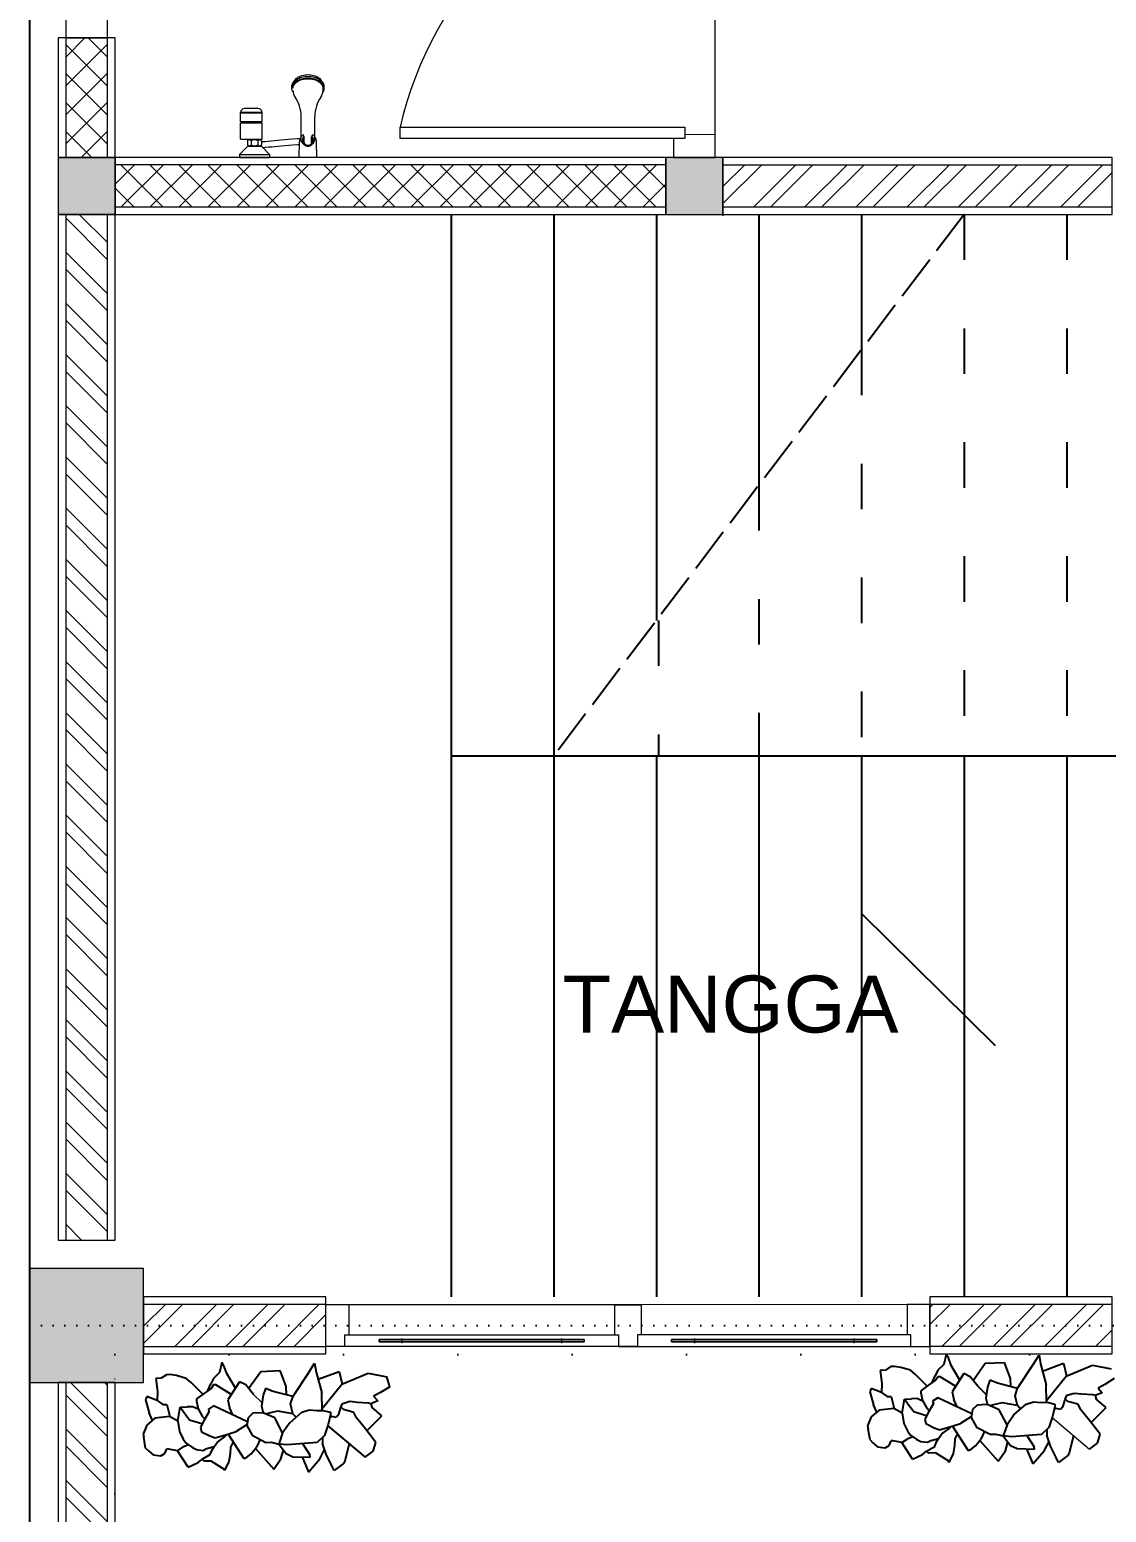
# Model space of a CAD drawing. Header units: millimetres. Extents: x -12161372 to 46643, y -9506984 to 15358.
# Drawn here: x 12309.2 to 12592.6, y 14543.7 to 14934.1 of the extents above; entities that cross this region are included whole.
import ezdxf

# ---------------------------------------------------------------- set-up
doc = ezdxf.new("R2010")
doc.units = ezdxf.units.MM
for name, pattern in [('ACAD_ISO02W100', [15, 12, -3]), ('ACAD_ISO03W100', [30, 12, -18]), ('ACAD_ISO07W100', [3, 0, -3]), ('DASHED', [70, 50, -20])]:
    doc.linetypes.add(name, pattern=pattern)
for name, color, linetype, lineweight in [('arsiran', 202, 'Continuous', 0), ('dinding', 110, 'Continuous', 9), ('furniture', 7, 'Continuous', 5), ('interior', 7, 'Continuous', 13), ('jendela', 7, 'Continuous', 15), ('kolom', 150, 'Continuous', 13), ('pintu', 7, 'Continuous', 13), ('tumbuhan', 3, 'Continuous', 5)]:
    doc.layers.add(name, color=color, linetype=linetype, lineweight=lineweight)
doc.layers.add('lahan', color=253, linetype='Continuous', plot=False)
doc.layers.add('lantai', color=9, linetype='Continuous')
doc.layers.add('RING BALOK', color=7, linetype='Continuous')
doc.styles.get("Standard").update_dxf_attribs({"font": 'arial.ttf'})

# ---------------------------------------------------------------- blocks, each defined once
blk = doc.blocks.new('*U10')
at = {"layer": 'arsiran'}
h = blk.add_hatch(dxfattribs=at)
h.set_pattern_fill('ANSI32', color=256)
h.set_pattern_definition([(45, (-2274.681, -4513.269), (-6.735192, 6.735192), []), (45, (-2270.191, -4513.269), (-6.735192, 6.735192), [])])
h.paths.add_polyline_path([(0, 5.5), (0, -5.5), (270, -5.5), (270, 5.5)])
blk.add_lwpolyline([(0, -5.5), (270, -5.5), (270, 5.5), (0, 5.5)], close=True, dxfattribs=at)
at = {"layer": 'dinding'}
blk.add_lwpolyline([(0, -7.5), (270, -7.5), (270, 7.5), (0, 7.5)], close=True, dxfattribs=at)
blk = doc.blocks.new('*U36')
at = {"layer": 'arsiran'}
h = blk.add_hatch(dxfattribs=at)
h.set_pattern_fill('ANSI32', color=256)
h.set_pattern_definition([(45, (-2496.686, -4513.269), (-6.735192, 6.735192), []), (45, (-2492.196, -4513.269), (-6.735192, 6.735192), [])])
h.paths.add_polyline_path([(0, 5.5), (0, -5.5), (47.99, -5.5), (47.99, 5.5)])
blk.add_lwpolyline([(0, -5.5), (47.99, -5.5), (47.99, 5.5), (0, 5.5)], close=True, dxfattribs=at)
at = {"layer": 'dinding'}
blk.add_lwpolyline([(0, -7.5), (47.99, -7.5), (47.99, 7.5), (0, 7.5)], close=True, dxfattribs=at)
blk = doc.blocks.new('*U68')
at = {"layer": 'arsiran'}
h = blk.add_hatch(dxfattribs=at)
h.set_pattern_fill('ANSI32', color=256)
h.set_pattern_definition([(45, (-2442.189, -4513.269), (-6.735192, 6.735192), []), (45, (-2437.699, -4513.269), (-6.735192, 6.735192), [])])
h.paths.add_polyline_path([(0, 5.5), (0, -5.5), (102.49, -5.5), (102.49, 5.5)])
blk.add_lwpolyline([(0, -5.5), (102.49, -5.5), (102.49, 5.5), (0, 5.5)], close=True, dxfattribs=at)
at = {"layer": 'dinding'}
blk.add_lwpolyline([(0, -7.5), (102.49, -7.5), (102.49, 7.5), (0, 7.5)], close=True, dxfattribs=at)

msp = doc.modelspace()

# ---------------------------------------------------------------- hatches: boundary and pattern name
at = {"layer": 'dinding'}
h = msp.add_hatch(dxfattribs=at)
h.set_pattern_fill('ANSI37', color=202, scale=1.7, angle=270)
h.set_pattern_definition([(315, (8137.3236, 20142.0015), (3.816609, 3.816609), []), (45, (8137.3236, 20142.0015), (-3.816609, 3.816609), [])])
h.paths.add_polyline_path([(12318.683, 14900.423), (12329.683, 14900.423), (12329.683, 14931.932), (12318.683, 14931.932)])
h = msp.add_hatch(dxfattribs=at)
h.set_pattern_fill('ANSI37', color=202, scale=1.7)
h.set_pattern_definition([(45, (7129.113, 10706.0724), (-3.816609, 3.816609), []), (135, (7129.113, 10706.0724), (-3.816609, -3.816609), [])])
h.paths.add_polyline_path([(12476.691, 14887.423), (12476.691, 14898.423), (12331.683, 14898.423), (12331.683, 14887.423)])
at = {"layer": 'jendela'}
h = msp.add_hatch(color=256, dxfattribs=at)
h.dxf.hatch_style = 1
h.paths.add_polyline_path([(12455.171, 14588.645), (12455.171, 14589.245), (12401.171, 14589.245), (12401.171, 14588.645)])
h = msp.add_hatch(color=256, dxfattribs=at)
h.dxf.hatch_style = 1
h.paths.add_polyline_path([(12455.171, 14588.645), (12455.171, 14589.245), (12401.171, 14589.245), (12401.171, 14588.645)])
h = msp.add_hatch(color=256, dxfattribs=at)
h.dxf.hatch_style = 1
h.paths.add_polyline_path([(12401.177, 14588.64), (12401.177, 14589.24), (12455.177, 14589.24), (12455.177, 14588.64)])
h = msp.add_hatch(color=256, dxfattribs=at)
h.dxf.hatch_style = 1
h.paths.add_polyline_path([(12401.184, 14588.645), (12401.184, 14589.245), (12455.184, 14589.245), (12455.184, 14588.645)])
h = msp.add_hatch(color=256, dxfattribs=at)
h.dxf.hatch_style = 1
h.paths.add_polyline_path([(12401.184, 14588.645), (12401.184, 14589.245), (12455.184, 14589.245), (12455.184, 14588.645)])
h = msp.add_hatch(color=256, dxfattribs=at)
h.dxf.hatch_style = 1
h.paths.add_polyline_path([(12532.171, 14588.645), (12532.171, 14589.245), (12478.171, 14589.245), (12478.171, 14588.645)])
h = msp.add_hatch(color=256, dxfattribs=at)
h.dxf.hatch_style = 1
h.paths.add_polyline_path([(12532.171, 14588.645), (12532.171, 14589.245), (12478.171, 14589.245), (12478.171, 14588.645)])
h = msp.add_hatch(color=256, dxfattribs=at)
h.dxf.hatch_style = 1
h.paths.add_polyline_path([(12532.177, 14588.64), (12532.177, 14589.24), (12478.177, 14589.24), (12478.177, 14588.64)])
h = msp.add_hatch(color=256, dxfattribs=at)
h.dxf.hatch_style = 1
h.paths.add_polyline_path([(12478.184, 14588.645), (12478.184, 14589.245), (12532.184, 14589.245), (12532.184, 14588.645)])
h = msp.add_hatch(color=256, dxfattribs=at)
h.dxf.hatch_style = 1
h.paths.add_polyline_path([(12478.184, 14588.645), (12478.184, 14589.245), (12532.184, 14589.245), (12532.184, 14588.645)])
at = {"layer": 'kolom'}
h = msp.add_hatch(color=256, dxfattribs=at)
h.dxf.hatch_style = 1
h.paths.add_polyline_path([(12331.699, 14900.423), (12316.699, 14900.423), (12316.699, 14885.423), (12331.699, 14885.423)])
h = msp.add_hatch(color=256, dxfattribs=at)
h.dxf.hatch_style = 1
h.paths.add_polyline_path([(12491.708, 14900.423), (12476.708, 14900.423), (12476.708, 14885.423), (12491.708, 14885.423)])
h = msp.add_hatch(color=256, dxfattribs=at)
h.dxf.hatch_style = 1
h.paths.add_polyline_path([(12339.183, 14577.932), (12339.183, 14607.932), (12309.183, 14607.932), (12309.183, 14577.932)])

# ---------------------------------------------------------------- linework, layer by layer
at = {"layer": 'arsiran'}
for points in [[(12318.683, 14931.932), (12318.683, 14900.423)], [(12329.683, 14900.423), (12329.683, 14931.932)], [(12476.691, 14898.477), (12331.683, 14898.467)], [(12331.683, 14887.432), (12476.691, 14887.432)]]:
    msp.add_lwpolyline(points, dxfattribs=at)
at = {"layer": 'dinding'}
for points in [[(12316.683, 14931.932), (12316.683, 14900.423), (12331.683, 14900.423), (12331.683, 14931.932)], [(12331.683, 14885.423), (12476.691, 14885.423), (12476.691, 14900.423), (12331.683, 14900.423)]]:
    msp.add_lwpolyline(points, close=True, dxfattribs=at)
at = {"layer": 'interior', "lineweight": 0}
for p, q in [((12386.384, 14918.666), (12386.384, 14917.945)), ((12386.665, 14918.666), (12386.665, 14919.102)), ((12364.727, 14909.797), (12364.727, 14912.272)), ((12370.352, 14912.272), (12364.727, 14912.272)), ((12370.352, 14912.216), (12364.727, 14912.216)), ((12370.352, 14912.104), (12364.727, 14912.104)), ((12369.34, 14913.285), (12365.74, 14913.285)), ((12370.352, 14909.797), (12370.352, 14912.272)), ((12380.646, 14905.243), (12380.646, 14911.226)), ((12384.246, 14905.243), (12384.246, 14911.226)), ((12370.352, 14909.797), (12364.727, 14909.797)), ((12364.727, 14905.213), (12364.727, 14909.488)), ((12370.352, 14909.488), (12364.727, 14909.488)), ((12366.696, 14909.488), (12366.696, 14909.797)), ((12370.071, 14909.488), (12370.071, 14909.797)), ((12370.352, 14905.213), (12370.352, 14909.488)), ((12364.446, 14901.163), (12366.584, 14903.357)), ((12364.727, 14905.213), (12370.352, 14905.213)), ((12366.527, 14904.819), (12366.809, 14905.157)), ((12366.527, 14904.819), (12366.527, 14903.727)), ((12366.527, 14903.727), (12366.809, 14903.389)), ((12366.584, 14903.357), (12370.184, 14903.357)), ((12366.809, 14905.157), (12369.959, 14905.157)), ((12366.809, 14903.389), (12369.959, 14903.389)), ((12367.484, 14904.819), (12367.484, 14903.727)), ((12369.284, 14904.819), (12369.284, 14903.727)), ((12370.24, 14904.819), (12369.959, 14905.157)), ((12370.24, 14903.727), (12369.959, 14903.389)), ((12372.321, 14901.163), (12370.184, 14903.357)), ((12370.24, 14904.819), (12370.24, 14903.727)), ((12380.14, 14900.432), (12380.196, 14904.513)), ((12384.752, 14900.432), (12384.696, 14904.513)), ((12364.446, 14901.163), (12372.321, 14901.163)), ((12364.446, 14901.163), (12364.446, 14900.432)), ((12364.446, 14900.432), (12372.321, 14900.432)), ((12372.321, 14901.163), (12372.321, 14900.432)), ((12384.752, 14900.432), (12380.14, 14900.432))]:
    msp.add_line(p, q, dxfattribs=at)
at = {"layer": 'interior', "linetype": 'DASHED', "lineweight": 0}
for p, q in [((12381.49, 14905.697), (12381.237, 14906.379)), ((12381.49, 14904.369), (12381.49, 14905.697)), ((12383.402, 14905.697), (12383.655, 14906.379)), ((12383.402, 14904.369), (12383.402, 14905.697))]:
    msp.add_line(p, q, dxfattribs=at)
at = {"layer": 'interior', "lineweight": 0}
for points in [[(12378.227, 14919.102, -0.1458859), (12378.511, 14920.052, -0.107164), (12379.463, 14920.99, -0.077127), (12380.762, 14921.555, -0.0641918), (12382.446, 14921.772, -0.0641918), (12384.131, 14921.555, -0.077127), (12385.429, 14920.99, -0.107164), (12386.382, 14920.052, -0.1458859), (12386.665, 14919.102, -0.1458859)], [(12378.529, 14917.688, -0.0026927), (12378.511, 14917.716, -0.1458859), (12378.227, 14918.666, -0.1458859), (12378.511, 14919.616, -0.107164), (12379.463, 14920.554, -0.077127), (12380.762, 14921.119, -0.0641918), (12382.446, 14921.336, -0.0641918), (12384.131, 14921.119, -0.077127), (12385.429, 14920.554, -0.107164), (12386.382, 14919.616, -0.1458859), (12386.665, 14918.666, -0.1458859)], [(12378.509, 14918.666, -0.1458859), (12378.773, 14919.553, -0.107164), (12379.662, 14920.428, -0.077127), (12380.874, 14920.956, -0.0641918), (12382.446, 14921.158, -0.0641918)], [(12378.87, 14920.504, -0.0383239), (12378.983, 14920.71, -0.1071691), (12379.821, 14921.538, -0.0773123), (12380.964, 14922.037, -0.0644119), (12382.446, 14922.229, -0.0644119)], [(12382.446, 14922.229, -0.0644119), (12383.928, 14922.037, -0.0773123), (12385.071, 14921.538, -0.1071691), (12385.909, 14920.71, -0.0383239), (12386.022, 14920.504, -0.1454689)], [(12382.446, 14921.158, -0.0641918), (12384.018, 14920.956, -0.077127), (12385.23, 14920.428, -0.107164), (12386.119, 14919.553, -0.1458859), (12386.384, 14918.666, -0.1458859)], [(12386.665, 14918.666, -0.1458859), (12386.382, 14917.716, -0.0026927), (12386.363, 14917.688, -0.077127)], [(12384.246, 14905.243, -0.1025051), (12384.11, 14904.588, -0.1000643), (12383.719, 14904.025, -0.0967954), (12383.139, 14903.653, -0.0946044), (12382.446, 14903.521, -0.0946044), (12381.754, 14903.653, -0.0967954), (12381.173, 14904.025, -0.1000643), (12380.782, 14904.588, -0.1025051), (12380.646, 14905.243, -0.1025051)]]:
    msp.add_lwpolyline(points, format="xyb", dxfattribs=at)
for points in [[(12380.363, 14905.331), (12379.615, 14905.29), (12378.375, 14905.213), (12377.266, 14905.136), (12376.262, 14905.058), (12375.338, 14904.98), (12374.468, 14904.902), (12373.626, 14904.822), (12372.787, 14904.741), (12371.931, 14904.66), (12371.065, 14904.578), (12370.24, 14904.5)], [(12380.186, 14903.744), (12379.71, 14903.718), (12378.481, 14903.642), (12377.382, 14903.565), (12376.387, 14903.488), (12375.47, 14903.411), (12374.606, 14903.333), (12373.771, 14903.253), (12372.937, 14903.173), (12372.087, 14903.093), (12371.225, 14903.011), (12370.58, 14902.95)]]:
    msp.add_lwpolyline(points, dxfattribs=at)
for centre, radius, start, end in [((12381.619, 14918.066), 3.112, 182.22281, 214.38854), ((12371.514, 14911.15), 9.133, 0.47722, 34.38854), ((12393.379, 14911.15), 9.133, 145.61146, 179.52278), ((12383.273, 14918.066), 3.112, 325.61146, 357.77719), ((12365.74, 14912.272), 1.013, 90, 180), ((12369.34, 14912.272), 1.013, 0, 90), ((12367.005, 14904.424), 0.621, 39.59775, 140.40225), ((12367.005, 14904.122), 0.621, 219.59775, 320.40225), ((12368.384, 14903.132), 1.912, 61.92751, 118.07249), ((12368.384, 14905.414), 1.912, 241.92751, 298.07249), ((12369.762, 14904.424), 0.621, 39.59775, 140.40225), ((12369.762, 14904.122), 0.621, 219.59775, 320.40225), ((12382.446, 14904.482), 2.25, 143.1301, 179.20732), ((12382.446, 14903.892), 1.069, 153.47465, 164.46692), ((12382.446, 14903.892), 1.069, 15.53308, 26.52535), ((12382.446, 14904.482), 2.25, 0.79268, 36.8699)]:
    msp.add_arc(centre, radius, start, end, dxfattribs=at)
at = {"layer": 'interior', "linetype": 'DASHED', "lineweight": 0}
for centre, radius, start, end in [((12382.446, 14904.482), 2.25, 122.51361, 143.1301), ((12382.446, 14904.89), 1.477, 134.9991, 45.0009), ((12382.446, 14904.89), 1.252, 139.8221, 40.1779), ((12382.446, 14904.482), 2.25, 36.8699, 57.48639)]:
    msp.add_arc(centre, radius, start, end, dxfattribs=at)
at = {"layer": 'jendela'}
for p, q in [((12393.178, 14598.423), (12463.178, 14598.423)), ((12393.178, 14598.423), (12463.178, 14598.423)), ((12540.177, 14598.423), (12470.188, 14598.396)), ((12540.177, 14598.423), (12470.188, 14598.396)), ((12469.177, 14587.44), (12387.178, 14587.44)), ((12407.177, 14589.491), (12407.177, 14588.291)), ((12449.178, 14589.491), (12449.178, 14588.291)), ((12464.177, 14587.44), (12546.177, 14587.44)), ((12484.177, 14589.491), (12484.177, 14588.291)), ((12526.178, 14589.491), (12526.178, 14588.291))]:
    msp.add_line(p, q, dxfattribs=at)
for points in [[(12393.178, 14587.44), (12393.178, 14587.44), (12387.178, 14587.44), (12387.166, 14598.423)], [(12387.166, 14598.423), (12393.178, 14598.423), (12393.178, 14590.44)], [(12393.178, 14587.44), (12393.178, 14587.44), (12387.178, 14587.44), (12387.178, 14598.424)], [(12387.178, 14598.424), (12393.178, 14598.423), (12393.178, 14590.44)], [(12463.167, 14598.405), (12470.188, 14598.405), (12470.177, 14590.44), (12469.177, 14590.44), (12469.177, 14587.44), (12464.177, 14587.44)], [(12470.188, 14598.405), (12463.167, 14598.405), (12463.177, 14590.44), (12464.177, 14590.44), (12464.177, 14587.44), (12469.177, 14587.44)], [(12470.188, 14598.405), (12463.167, 14598.405), (12463.177, 14590.44), (12464.177, 14590.44), (12464.177, 14587.44), (12469.177, 14587.44)], [(12540.177, 14587.44), (12540.177, 14587.44), (12546.177, 14587.44), (12546.177, 14598.424)], [(12546.177, 14598.424), (12540.177, 14598.423), (12540.177, 14590.44)], [(12540.177, 14587.44), (12540.177, 14587.44), (12546.177, 14587.44), (12546.189, 14598.423)], [(12546.189, 14598.423), (12540.177, 14598.423), (12540.177, 14590.44)]]:
    msp.add_lwpolyline(points, dxfattribs=at)
for points in [[(12464.177, 14587.44), (12392.177, 14587.44), (12392.177, 14590.44), (12464.177, 14590.44)], [(12464.177, 14587.44), (12392.177, 14587.44), (12392.177, 14590.44), (12464.177, 14590.44)], [(12455.177, 14589.24), (12401.177, 14589.24), (12401.177, 14588.64), (12455.177, 14588.64)], [(12455.177, 14589.24), (12401.177, 14589.24), (12401.177, 14588.64), (12455.177, 14588.64)], [(12401.177, 14589.24), (12455.177, 14589.24), (12455.177, 14588.64), (12401.177, 14588.64)], [(12455.177, 14589.24), (12401.177, 14589.24), (12401.177, 14588.64), (12455.177, 14588.64)], [(12401.177, 14589.24), (12455.177, 14589.24), (12455.177, 14588.64), (12401.177, 14588.64)], [(12469.177, 14587.44), (12541.177, 14587.44), (12541.177, 14590.44), (12469.177, 14590.44)], [(12469.177, 14587.44), (12541.177, 14587.44), (12541.177, 14590.44), (12469.177, 14590.44)], [(12478.177, 14589.24), (12532.177, 14589.24), (12532.177, 14588.64), (12478.177, 14588.64)], [(12532.177, 14589.24), (12478.177, 14589.24), (12478.177, 14588.64), (12532.177, 14588.64)], [(12478.177, 14589.24), (12532.177, 14589.24), (12532.177, 14588.64), (12478.177, 14588.64)], [(12478.177, 14589.24), (12532.177, 14589.24), (12532.177, 14588.64), (12478.177, 14588.64)], [(12532.177, 14589.24), (12478.177, 14589.24), (12478.177, 14588.64), (12532.177, 14588.64)]]:
    msp.add_lwpolyline(points, close=True, dxfattribs=at)
at = {"layer": 'kolom'}
for p, q in [((12491.691, 14900.423), (12491.691, 14885.423)), ((12491.691, 14900.047), (12491.691, 14885.047))]:
    msp.add_line(p, q, dxfattribs=at)
for points in [[(12316.683, 14885.423), (12331.683, 14885.423), (12331.683, 14900.423), (12316.683, 14900.423)], [(12476.691, 14885.423), (12491.691, 14885.423), (12491.691, 14900.423), (12476.691, 14900.423)], [(12309.183, 14577.932), (12339.183, 14577.932), (12339.183, 14607.932), (12309.183, 14607.932)]]:
    msp.add_lwpolyline(points, close=True, dxfattribs=at)
at = {"layer": 'lahan', "linetype": 'ACAD_ISO07W100', "ltscale": 10}
msp.add_lwpolyline([(12331.589, 14585.301), (12901.683, 14585.301), (12901.683, 14307.924), (12331.589, 14307.924)], close=True, dxfattribs=at)
at = {"layer": 'lantai'}
for p, q in [((12420.183, 14885.432), (12420.183, 14600.432)), ((12420.183, 14885.432), (12420.183, 14600.432)), ((12447.183, 14885.432), (12447.183, 14600.432)), ((12447.183, 14885.432), (12447.183, 14600.432)), ((12474.183, 14885.432), (12474.183, 14778.557)), ((12501.183, 14885.432), (12501.183, 14814.182)), ((12528.183, 14885.432), (12528.183, 14849.807)), ((12420.183, 14742.932), (12609.183, 14742.932)), ((12474.183, 14742.932), (12474.183, 14600.432)), ((12501.183, 14742.932), (12501.183, 14600.432)), ((12528.183, 14742.932), (12528.183, 14600.432)), ((12528.183, 14742.932), (12528.183, 14600.432)), ((12528.183, 14742.932), (12528.183, 14600.432)), ((12555.183, 14742.932), (12555.183, 14600.432)), ((12555.183, 14742.932), (12555.183, 14600.432)), ((12555.183, 14742.932), (12555.183, 14600.432)), ((12582.183, 14742.932), (12582.183, 14600.432)), ((12582.183, 14742.932), (12582.183, 14600.432)), ((12528.183, 14701.366), (12563.355, 14666.614))]:
    msp.add_line(p, q, dxfattribs=at)
at = {"layer": 'lantai', "linetype": 'ACAD_ISO02W100'}
msp.add_line((12555.183, 14885.432), (12447.183, 14742.932), dxfattribs=at)
at = {"layer": 'lantai', "linetype": 'ACAD_ISO03W100'}
for p, q in [((12555.183, 14885.432), (12555.183, 14742.932)), ((12555.183, 14885.432), (12555.183, 14742.932)), ((12555.183, 14885.432), (12555.183, 14742.932)), ((12582.183, 14885.432), (12582.183, 14742.932)), ((12582.183, 14885.432), (12582.183, 14742.932)), ((12528.183, 14849.807), (12528.183, 14742.932)), ((12528.183, 14849.807), (12528.183, 14742.932)), ((12501.183, 14814.182), (12501.183, 14742.932)), ((12474.693, 14778.557), (12474.693, 14742.932))]:
    msp.add_line(p, q, dxfattribs=at)
at = {"layer": 'lantai', "linetype": 'ACAD_ISO07W100'}
msp.add_line((12309.183, 14592.932), (12909.183, 14592.932), dxfattribs=at)
at = {"layer": 'lantai'}
msp.add_lwpolyline([(12309.183, 14292.932), (13509.183, 14292.932), (13509.183, 15292.932), (12309.183, 15292.932)], close=True, dxfattribs=at)
at = {"layer": 'pintu'}
msp.add_line((12489.676, 14906.43), (12489.59, 14981.43), dxfattribs=at)
for points in [[(12329.683, 14931.932), (12329.683, 14937.932), (12321.683, 14937.932), (12321.683, 14936.932), (12318.683, 14936.932), (12318.683, 14931.932)], [(12481.693, 14908.421), (12481.694, 14905.421), (12406.694, 14905.389), (12406.693, 14908.389)]]:
    msp.add_lwpolyline(points, close=True, dxfattribs=at)
msp.add_lwpolyline([(12489.682, 14900.43), (12489.683, 14900.43), (12489.676, 14906.43), (12481.693, 14906.421), (12481.694, 14905.421), (12478.694, 14905.417), (12478.7, 14900.417), (12489.683, 14900.43)], dxfattribs=at)
msp.add_arc((12503.861, 14885.703), 99.782, 104.67103, 166.85846, dxfattribs=at)
at = {"layer": 'RING BALOK', "linetype": 'Continuous'}
for p, q in [((12359.776, 14583.16), (12359.138, 14580.525)), ((12360.341, 14582.312), (12359.776, 14583.16)), ((12382.495, 14580.297), (12384.209, 14582.975)), ((12384.209, 14582.975), (12384.639, 14580.673)), ((12550.462, 14585.287), (12549.824, 14582.652)), ((12551.027, 14584.44), (12550.462, 14585.287)), ((12551.806, 14582.441), (12551.027, 14584.44)), ((12557.525, 14578.492), (12560.765, 14582.98)), ((12560.765, 14582.98), (12565.723, 14583.23)), ((12565.723, 14583.23), (12567.272, 14578.979)), ((12573.181, 14582.425), (12574.896, 14585.103)), ((12574.896, 14585.103), (12575.325, 14582.8)), ((12575.325, 14582.8), (12576.749, 14577.348)), ((12575.825, 14580.885), (12581.369, 14582.98)), ((12581.369, 14582.98), (12582.174, 14579.634)), ((12343.81, 14579.043), (12342.374, 14578.986)), ((12342.374, 14578.986), (12342.839, 14575.525)), ((12345.218, 14579.969), (12343.81, 14579.043)), ((12346.042, 14580.002), (12345.218, 14579.969)), ((12347.845, 14579.784), (12346.042, 14580.002)), ((12350.383, 14579.015), (12347.845, 14579.784)), ((12351.674, 14577.907), (12350.383, 14579.015)), ((12357.567, 14579.012), (12356.894, 14577.536)), ((12359.138, 14580.525), (12357.567, 14579.012)), ((12361.12, 14580.314), (12360.341, 14582.312)), ((12363.335, 14576.453), (12361.12, 14580.314)), ((12366.838, 14576.365), (12370.079, 14580.852)), ((12370.079, 14580.852), (12375.036, 14581.102)), ((12375.036, 14581.102), (12376.585, 14576.851)), ((12378.546, 14574.341), (12382.495, 14580.297)), ((12384.639, 14580.673), (12386.063, 14575.22)), ((12385.139, 14578.758), (12390.682, 14580.852)), ((12390.682, 14580.852), (12391.487, 14577.506)), ((12391.383, 14577.462), (12398.3, 14580.348)), ((12398.3, 14580.348), (12403.179, 14579.383)), ((12403.976, 14576.805), (12403.179, 14579.383)), ((12534.496, 14581.171), (12533.061, 14581.113)), ((12533.061, 14581.113), (12533.526, 14577.653)), ((12535.904, 14582.097), (12534.496, 14581.171)), ((12536.728, 14582.13), (12535.904, 14582.097)), ((12538.531, 14581.912), (12536.728, 14582.13)), ((12541.069, 14581.143), (12538.531, 14581.912)), ((12542.36, 14580.035), (12541.069, 14581.143)), ((12545.425, 14576.96), (12542.36, 14580.035)), ((12546.788, 14577.926), (12547.58, 14579.663)), ((12548.254, 14581.14), (12547.58, 14579.663)), ((12548.307, 14579.402), (12547.616, 14578.505)), ((12549.824, 14582.652), (12548.254, 14581.14)), ((12548.845, 14579.424), (12548.307, 14579.402)), ((12552.871, 14576.975), (12548.845, 14579.424)), ((12554.021, 14578.58), (12551.806, 14582.441)), ((12555.106, 14580.254), (12552.019, 14575.491)), ((12556.747, 14579.449), (12555.106, 14580.254)), ((12558.8, 14576.922), (12556.747, 14579.449)), ((12567.272, 14578.979), (12567.398, 14576.833)), ((12569.232, 14576.468), (12573.181, 14582.425)), ((12576.876, 14573.21), (12582.069, 14579.59)), ((12582.069, 14579.59), (12588.986, 14582.476)), ((12588.986, 14582.476), (12593.865, 14581.511)), ((12594.663, 14578.933), (12592.195, 14577.385)), ((12342.839, 14575.525), (12342.731, 14573.201)), ((12354.738, 14574.833), (12351.674, 14577.907)), ((12355.171, 14575.147), (12353.062, 14573.613)), ((12356.93, 14576.377), (12355.171, 14575.147)), ((12356.102, 14575.798), (12356.894, 14577.536)), ((12357.621, 14577.275), (12356.93, 14576.377)), ((12358.159, 14577.296), (12357.621, 14577.275)), ((12362.185, 14574.847), (12358.159, 14577.296)), ((12364.42, 14578.126), (12361.332, 14573.364)), ((12366.061, 14577.322), (12364.42, 14578.126)), ((12368.114, 14574.794), (12366.061, 14577.322)), ((12371.299, 14576.371), (12370.635, 14574.605)), ((12373.299, 14575.581), (12371.299, 14576.371)), ((12378.515, 14574.242), (12373.299, 14575.581)), ((12376.585, 14576.851), (12376.712, 14574.705)), ((12386.205, 14570.587), (12386.063, 14575.22)), ((12386.189, 14571.082), (12391.383, 14577.462)), ((12401.509, 14575.257), (12399.741, 14574.317)), ((12403.976, 14576.805), (12401.509, 14575.257)), ((12530.691, 14576.38), (12530.358, 14575.497)), ((12530.358, 14575.497), (12531.362, 14572.057)), ((12533.417, 14575.329), (12530.691, 14576.38)), ((12533.526, 14577.653), (12533.417, 14575.329)), ((12533.417, 14575.329), (12534.888, 14574.228)), ((12545.857, 14577.275), (12543.749, 14575.741)), ((12543.749, 14575.741), (12543.766, 14575.162)), ((12543.766, 14575.162), (12544.187, 14573.149)), ((12547.616, 14578.505), (12545.857, 14577.275)), ((12552.019, 14575.491), (12552.439, 14573.479)), ((12561.022, 14574.795), (12558.8, 14576.922)), ((12561.321, 14576.732), (12560.871, 14573.815)), ((12561.985, 14578.499), (12561.321, 14576.732)), ((12563.985, 14577.709), (12561.985, 14578.499)), ((12569.201, 14576.37), (12563.985, 14577.709)), ((12568.577, 14574.412), (12569.232, 14576.468)), ((12576.891, 14572.715), (12576.749, 14577.348)), ((12584.184, 14575.035), (12582.049, 14574.37)), ((12586.166, 14574.825), (12584.184, 14575.035)), ((12591.514, 14575.214), (12589.658, 14574.457)), ((12592.195, 14577.385), (12590.428, 14576.444)), ((12590.428, 14576.444), (12591.514, 14575.214)), ((12340.004, 14574.252), (12339.672, 14573.369)), ((12339.672, 14573.369), (12340.675, 14569.93)), ((12342.731, 14573.201), (12340.004, 14574.252)), ((12342.731, 14573.201), (12344.201, 14572.1)), ((12344.201, 14572.1), (12345.278, 14572.143)), ((12345.278, 14572.143), (12346.093, 14568.986)), ((12348.213, 14567.73), (12348.819, 14571.414)), ((12348.819, 14571.414), (12350.613, 14571.486)), ((12349.948, 14569.72), (12348.819, 14571.414)), ((12352.048, 14571.543), (12350.613, 14571.486)), ((12353.588, 14570.869), (12352.048, 14571.543)), ((12353.062, 14573.613), (12353.08, 14573.034)), ((12353.08, 14573.034), (12353.501, 14571.021)), ((12353.501, 14571.021), (12354.639, 14569.037)), ((12357.609, 14571.765), (12356.201, 14570.839)), ((12366.525, 14567.546), (12357.609, 14571.765)), ((12361.332, 14573.364), (12361.753, 14571.351)), ((12362.64, 14569.384), (12361.753, 14571.351)), ((12370.635, 14574.605), (12370.185, 14571.687)), ((12370.185, 14571.687), (12370.588, 14570.254)), ((12377.89, 14572.285), (12378.546, 14574.341)), ((12378.508, 14569.7), (12377.89, 14572.285)), ((12391.031, 14571.359), (12390.375, 14569.304)), ((12391.363, 14572.243), (12391.031, 14571.359)), ((12391.082, 14571.495), (12391.766, 14570.809)), ((12393.498, 14572.908), (12391.363, 14572.243)), ((12395.48, 14572.697), (12393.498, 14572.908)), ((12398.359, 14572.522), (12395.48, 14572.697)), ((12398.972, 14572.329), (12398.359, 14572.522)), ((12400.828, 14573.086), (12398.972, 14572.329)), ((12398.972, 14572.329), (12399.292, 14571.399)), ((12401.874, 14569.183), (12399.292, 14571.399)), ((12399.741, 14574.317), (12400.828, 14573.086)), ((12532.168, 14570.082), (12531.362, 14572.057)), ((12536.779, 14571.114), (12532.841, 14570.667)), ((12534.888, 14574.228), (12535.964, 14574.271)), ((12535.964, 14574.271), (12536.779, 14571.114)), ((12538.899, 14569.858), (12536.662, 14571.1)), ((12538.899, 14569.858), (12539.505, 14573.542)), ((12539.505, 14573.542), (12541.299, 14573.614)), ((12540.635, 14571.848), (12539.505, 14573.542)), ((12541.943, 14570.16), (12540.635, 14571.848)), ((12542.734, 14573.671), (12541.299, 14573.614)), ((12544.275, 14572.997), (12542.734, 14573.671)), ((12544.187, 14573.149), (12545.325, 14571.165)), ((12545.993, 14570.496), (12545.325, 14571.165)), ((12547.084, 14572.395), (12545.89, 14570.318)), ((12548.296, 14573.893), (12546.887, 14572.967)), ((12546.887, 14572.967), (12547.084, 14572.395)), ((12557.211, 14569.673), (12548.296, 14573.893)), ((12553.326, 14571.512), (12552.439, 14573.479)), ((12558.592, 14571.984), (12557.372, 14570.776)), ((12561.283, 14572.092), (12558.592, 14571.984)), ((12560.871, 14573.815), (12561.274, 14572.381)), ((12561.274, 14572.381), (12561.462, 14572.099)), ((12564.377, 14570.766), (12561.283, 14572.092)), ((12563.615, 14572.185), (12562.189, 14571.838)), ((12565.221, 14572.539), (12563.615, 14572.185)), ((12569.194, 14571.828), (12565.221, 14572.539)), ((12568.368, 14569.475), (12571.518, 14572.21)), ((12569.194, 14571.828), (12568.577, 14574.412)), ((12570.013, 14570.904), (12569.194, 14571.828)), ((12571.518, 14572.21), (12573.473, 14572.868)), ((12573.473, 14572.868), (12575.456, 14572.657)), ((12575.456, 14572.657), (12577.07, 14572.722)), ((12577.07, 14572.722), (12579.061, 14572.221)), ((12579.079, 14571.642), (12578.441, 14569.007)), ((12578.937, 14571.057), (12579.455, 14571.077)), ((12579.061, 14572.221), (12579.079, 14571.642)), ((12580.541, 14570.831), (12579.455, 14571.077)), ((12581.061, 14571.431), (12580.541, 14570.831)), ((12581.717, 14573.487), (12581.061, 14571.431)), ((12582.049, 14574.37), (12581.717, 14573.487)), ((12581.768, 14573.623), (12582.452, 14572.937)), ((12585.17, 14572.175), (12582.452, 14572.937)), ((12585.932, 14570.756), (12585.17, 14572.175)), ((12589.046, 14574.65), (12586.166, 14574.825)), ((12588.622, 14567.36), (12592.56, 14571.31)), ((12589.658, 14574.457), (12589.046, 14574.65)), ((12589.658, 14574.457), (12589.978, 14573.527)), ((12592.56, 14571.31), (12589.978, 14573.527)), ((12342.155, 14568.539), (12340.055, 14566.716)), ((12341.482, 14567.955), (12340.675, 14569.93)), ((12346.093, 14568.986), (12342.155, 14568.539)), ((12348.213, 14567.73), (12345.975, 14568.972)), ((12348.196, 14567.739), (12348.655, 14565.029)), ((12351.257, 14568.032), (12349.948, 14569.72)), ((12354.522, 14567.003), (12351.257, 14568.032)), ((12355.204, 14568.19), (12354.189, 14566.12)), ((12355.306, 14568.368), (12354.639, 14569.037)), ((12356.398, 14570.267), (12355.204, 14568.19)), ((12356.201, 14570.839), (12356.398, 14570.267)), ((12366.685, 14568.648), (12366.389, 14566.607)), ((12367.906, 14569.857), (12366.685, 14568.648)), ((12370.597, 14569.964), (12367.906, 14569.857)), ((12370.588, 14570.254), (12370.776, 14569.971)), ((12373.691, 14568.638), (12370.597, 14569.964)), ((12372.929, 14570.057), (12371.503, 14569.71)), ((12374.535, 14570.411), (12372.929, 14570.057)), ((12375.788, 14564.662), (12373.691, 14568.638)), ((12378.508, 14569.7), (12374.535, 14570.411)), ((12377.682, 14567.347), (12375.788, 14564.662)), ((12377.682, 14567.347), (12380.831, 14570.083)), ((12379.327, 14568.776), (12378.508, 14569.7)), ((12380.831, 14570.083), (12382.787, 14570.741)), ((12382.787, 14570.741), (12384.769, 14570.53)), ((12384.769, 14570.53), (12386.384, 14570.594)), ((12386.384, 14570.594), (12388.375, 14570.094)), ((12388.393, 14569.515), (12387.755, 14566.88)), ((12388.251, 14568.929), (12388.769, 14568.95)), ((12388.375, 14570.094), (12388.393, 14569.515)), ((12389.854, 14568.703), (12388.769, 14568.95)), ((12390.375, 14569.304), (12389.854, 14568.703)), ((12394.483, 14570.048), (12391.766, 14570.809)), ((12395.245, 14568.628), (12394.483, 14570.048)), ((12397.487, 14565.818), (12395.245, 14568.628)), ((12397.936, 14565.232), (12401.874, 14569.183)), ((12530.741, 14568.843), (12529.736, 14566.484)), ((12532.841, 14570.667), (12530.741, 14568.843)), ((12538.883, 14569.867), (12539.341, 14567.157)), ((12539.341, 14567.157), (12540.3, 14565.166)), ((12545.208, 14569.131), (12541.943, 14570.16)), ((12545.89, 14570.318), (12544.876, 14568.248)), ((12544.876, 14568.248), (12545.091, 14567.096)), ((12545.091, 14567.096), (12547.279, 14566.024)), ((12552.293, 14566.514), (12554.249, 14567.172)), ((12557.109, 14568.966), (12554.249, 14567.172)), ((12557.372, 14570.776), (12557.075, 14568.734)), ((12557.075, 14568.734), (12558.41, 14566.178)), ((12566.474, 14566.79), (12564.377, 14570.766)), ((12568.368, 14569.475), (12566.474, 14566.79)), ((12578.441, 14569.007), (12577.453, 14566.068)), ((12588.173, 14567.946), (12585.932, 14570.756)), ((12590.979, 14564.289), (12588.173, 14567.946)), ((12340.055, 14566.716), (12339.049, 14564.356)), ((12339.049, 14564.356), (12339.255, 14563.494)), ((12339.718, 14560.674), (12339.255, 14563.494)), ((12348.655, 14565.029), (12349.614, 14563.038)), ((12354.189, 14566.12), (12354.404, 14564.969)), ((12354.404, 14564.969), (12356.592, 14563.896)), ((12356.592, 14563.896), (12358.045, 14563.374)), ((12358.045, 14563.374), (12361.607, 14564.386)), ((12358.619, 14562.237), (12360.727, 14563.771)), ((12360.716, 14564.133), (12360.727, 14563.771)), ((12361.462, 14564.338), (12365.578, 14557.876)), ((12361.607, 14564.386), (12363.562, 14565.044)), ((12366.422, 14566.839), (12363.562, 14565.044)), ((12366.389, 14566.607), (12367.724, 14564.051)), ((12367.724, 14564.051), (12371.374, 14562.167)), ((12375.788, 14564.662), (12374.8, 14561.723)), ((12386.767, 14563.941), (12384.847, 14562.124)), ((12386.243, 14563.445), (12386.291, 14561.892)), ((12387.755, 14566.88), (12386.767, 14563.941)), ((12387.673, 14566.541), (12397.537, 14558.282)), ((12400.293, 14562.161), (12397.487, 14565.818)), ((12529.736, 14566.484), (12529.942, 14565.622)), ((12530.405, 14562.802), (12529.942, 14565.622)), ((12541.682, 14563.618), (12540.188, 14563.016)), ((12540.3, 14565.166), (12541.053, 14564.036)), ((12541.053, 14564.036), (12542.703, 14562.942)), ((12547.279, 14566.024), (12548.732, 14565.502)), ((12548.444, 14563.171), (12549.305, 14564.365)), ((12548.732, 14565.502), (12552.293, 14566.514)), ((12549.305, 14564.365), (12551.414, 14565.899)), ((12551.403, 14566.261), (12551.414, 14565.899)), ((12552.148, 14566.465), (12556.264, 14560.004)), ((12553.427, 14564.458), (12552.758, 14563.053)), ((12558.41, 14566.178), (12562.06, 14564.294)), ((12560.52, 14565.089), (12559.584, 14563.036)), ((12562.06, 14564.294), (12563.495, 14564.352)), ((12563.495, 14564.352), (12565.486, 14563.851)), ((12566.474, 14566.79), (12565.486, 14563.851)), ((12565.486, 14563.851), (12566.795, 14562.164)), ((12567.648, 14563.648), (12565.486, 14563.851)), ((12575.533, 14564.252), (12567.648, 14563.648)), ((12571.678, 14563.957), (12573.657, 14560.988)), ((12577.453, 14566.068), (12575.533, 14564.252)), ((12576.929, 14565.573), (12576.977, 14564.02)), ((12577.962, 14561.16), (12576.977, 14564.02)), ((12583.982, 14564.01), (12582.868, 14559.326)), ((12590.332, 14561.943), (12590.979, 14564.289)), ((12339.718, 14560.674), (12340.443, 14559.947)), ((12340.443, 14559.947), (12341.735, 14558.839)), ((12344.775, 14559.25), (12345.278, 14560.43)), ((12345.827, 14560.408), (12345.278, 14560.43)), ((12348.093, 14559.962), (12345.827, 14560.408)), ((12348.093, 14559.962), (12349.502, 14560.888)), ((12350.87, 14555.596), (12348.093, 14559.962)), ((12350.996, 14561.491), (12349.502, 14560.888)), ((12349.614, 14563.038), (12350.367, 14561.908)), ((12350.367, 14561.908), (12352.017, 14560.814)), ((12352.017, 14560.814), (12353.111, 14560.278)), ((12353.111, 14560.278), (12354.734, 14560.053)), ((12354.734, 14560.053), (12355.443, 14560.371)), ((12357.729, 14560.994), (12355.443, 14560.371)), ((12356.743, 14558.973), (12357.246, 14560.153)), ((12357.246, 14560.153), (12357.757, 14561.043)), ((12357.757, 14561.043), (12358.619, 14562.237)), ((12362.072, 14560.926), (12361.945, 14559.181)), ((12362.74, 14562.331), (12362.072, 14560.926)), ((12367.516, 14559.113), (12368.898, 14560.908)), ((12368.602, 14560.525), (12373.487, 14555.096)), ((12369.834, 14562.961), (12368.898, 14560.908)), ((12371.374, 14562.167), (12372.809, 14562.224)), ((12372.809, 14562.224), (12374.8, 14561.723)), ((12374.8, 14561.723), (12376.109, 14560.036)), ((12376.962, 14561.52), (12374.8, 14561.723)), ((12375.346, 14557.847), (12376.019, 14560.152)), ((12376.109, 14560.036), (12376.674, 14559.189)), ((12384.847, 14562.124), (12376.962, 14561.52)), ((12380.992, 14561.829), (12382.971, 14558.86)), ((12385.57, 14557.847), (12386.842, 14560.292)), ((12387.276, 14559.032), (12386.291, 14561.892)), ((12393.296, 14561.882), (12392.182, 14557.198)), ((12397.537, 14558.282), (12399.646, 14559.816)), ((12399.646, 14559.816), (12400.293, 14562.161)), ((12530.405, 14562.802), (12531.13, 14562.075)), ((12531.13, 14562.075), (12532.421, 14560.966)), ((12532.421, 14560.966), (12534.403, 14560.756)), ((12534.403, 14560.756), (12535.462, 14561.378)), ((12535.462, 14561.378), (12535.965, 14562.558)), ((12536.513, 14562.535), (12535.965, 14562.558)), ((12538.779, 14562.09), (12536.513, 14562.535)), ((12538.779, 14562.09), (12540.188, 14563.016)), ((12541.556, 14557.724), (12538.779, 14562.09)), ((12542.703, 14562.942), (12543.797, 14562.406)), ((12543.797, 14562.406), (12545.42, 14562.181)), ((12544.19, 14558.974), (12545.235, 14559.812)), ((12545.312, 14559.857), (12547.429, 14561.101)), ((12545.868, 14559.299), (12545.312, 14559.857)), ((12545.42, 14562.181), (12546.129, 14562.499)), ((12547.662, 14559.371), (12545.868, 14559.299)), ((12548.415, 14563.122), (12546.129, 14562.499)), ((12547.429, 14561.101), (12547.932, 14562.281)), ((12551.141, 14557.19), (12547.662, 14559.371)), ((12547.932, 14562.281), (12548.444, 14563.171)), ((12552.632, 14561.309), (12552.335, 14559.267)), ((12552.758, 14563.053), (12552.632, 14561.309)), ((12556.264, 14560.004), (12556.973, 14560.322)), ((12556.973, 14560.322), (12558.202, 14561.241)), ((12558.202, 14561.241), (12559.584, 14563.036)), ((12559.289, 14562.652), (12564.173, 14557.224)), ((12564.173, 14557.224), (12566.032, 14559.974)), ((12566.032, 14559.974), (12566.706, 14562.279)), ((12566.795, 14562.164), (12567.36, 14561.317)), ((12567.36, 14561.317), (12569.181, 14560.519)), ((12569.181, 14560.519), (12573.674, 14560.409)), ((12571.604, 14560.46), (12573.313, 14556.474)), ((12573.313, 14556.474), (12576.257, 14559.974)), ((12573.674, 14560.409), (12573.657, 14560.988)), ((12576.257, 14559.974), (12577.528, 14562.42)), ((12579.307, 14558.314), (12577.962, 14561.16)), ((12582.868, 14559.326), (12582.527, 14558.732)), ((12588.223, 14560.41), (12590.332, 14561.943)), ((12341.735, 14558.839), (12343.717, 14558.628)), ((12343.717, 14558.628), (12344.775, 14559.25)), ((12350.87, 14555.596), (12353.504, 14556.847)), ((12353.504, 14556.847), (12354.549, 14557.684)), ((12354.625, 14557.729), (12356.743, 14558.973)), ((12355.181, 14557.171), (12354.625, 14557.729)), ((12356.975, 14557.243), (12355.181, 14557.171)), ((12360.455, 14555.062), (12356.975, 14557.243)), ((12361.649, 14557.139), (12360.464, 14554.773)), ((12361.945, 14559.181), (12361.649, 14557.139)), ((12365.578, 14557.876), (12366.286, 14558.194)), ((12366.286, 14558.194), (12367.516, 14559.113)), ((12373.487, 14555.096), (12375.346, 14557.847)), ((12376.674, 14559.189), (12378.494, 14558.392)), ((12378.494, 14558.392), (12382.988, 14558.281)), ((12380.918, 14558.332), (12382.627, 14554.346)), ((12382.627, 14554.346), (12385.57, 14557.847)), ((12382.988, 14558.281), (12382.971, 14558.86)), ((12388.62, 14556.186), (12387.276, 14559.032)), ((12389.382, 14554.767), (12388.62, 14556.186)), ((12391.841, 14556.605), (12389.382, 14554.767)), ((12392.182, 14557.198), (12391.841, 14556.605)), ((12541.556, 14557.724), (12544.19, 14558.974)), ((12551.15, 14556.9), (12551.141, 14557.19)), ((12552.335, 14559.267), (12551.15, 14556.9)), ((12580.068, 14556.895), (12579.307, 14558.314)), ((12582.527, 14558.732), (12580.068, 14556.895)), ((12360.464, 14554.773), (12360.455, 14555.062))]:
    msp.add_line(p, q, dxfattribs=at)
at = {"layer": 'tumbuhan', "linetype": 'Continuous'}
for p, q in [((12370.336, 14572.667), (12368.114, 14574.794)), ((12578.359, 14568.669), (12588.223, 14560.41))]:
    msp.add_line(p, q, dxfattribs=at)

# ---------------------------------------------------------------- block references
at = {"layer": 'dinding'}
for name, p in [('*U68', (12491.691, 14892.923)), ('*U36', (12339.183, 14592.932)), ('*U36', (12546.183, 14592.949))]:
    msp.add_blockref(name, p, dxfattribs=at)
at = {"layer": 'dinding', "rotation": 270}
for p in [(12324.183, 14885.423), (12324.183, 14577.932)]:
    msp.add_blockref('*U10', p, dxfattribs=at)

# ---------------------------------------------------------------- texts
at = {"layer": 'furniture', "ltscale": 10, "insert": (12449.445, 14685.047), "char_height": 15, "attachment_point": 1}
msp.add_mtext_dynamic_manual_height_columns('TANGGA', width=108, gutter_width=100, heights=[0], dxfattribs=at)

doc.saveas('drawing.dxf')
